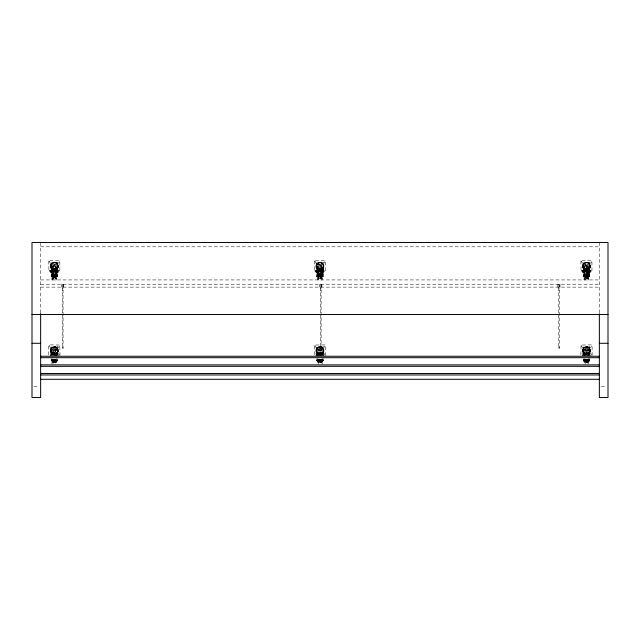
<?xml version="1.0" encoding="UTF-8"?>
<svg xmlns="http://www.w3.org/2000/svg" width="640" height="640" viewBox="0 0 640 640"><rect width="100%" height="100%" fill="white"/><g stroke="black" fill="none" stroke-linecap="round" stroke-linejoin="round"><path stroke-width="0.48" stroke-dasharray="3.2 2.4" d="M52.128 274.96L54.096 274.496M56.624 267.848L54.656 268.32M56.616 276.6L52.136 276.6L52.32 266.072M56.712 278.096L56.248 278.28L56.248 264.528L56.72 264.76L56.624 279.896L51.944 279.904L51.944 276.856L56.624 276.856M52.04 361.256L56.72 361.256M56.72 350.208L52.04 350.208M56.616 352.224L54.656 352.64M56.712 362.424L56.248 362.608L56.248 359.12M59.432 355.136C59.328 352.432 55.544 353.808 58.464 355.392M317.712 274.96L319.68 274.496M322.288 265.928L317.624 265.928M322.208 267.848L320.24 268.32M317.712 359.288L317.896 361.064M317.616 361.256L322.296 361.256M322.296 350.208L317.616 350.208M322.2 352.224L320.24 352.64M325.008 355.136C324.912 352.432 321.12 353.808 324.04 355.392M584.256 274.96L586.224 274.496M588.752 267.848L586.784 268.32M583.28 349.624C582.016 353.72 588.768 355.528 589.72 351.352C590.984 347.264 584.232 345.448 583.28 349.624L583.616 348.824M584.256 359.288L584.44 361.064M584.16 361.256L588.84 361.256M588.84 350.208L588.752 355.728M588.744 352.224L586.784 352.64M591.552 355.136C591.456 352.432 587.664 353.808 590.584 355.392M54.096 269.624C50.608 268.36 50.608 274.448 54.096 273.184M54.656 273.184C58.152 274.448 58.152 268.36 54.656 269.624M54.096 353.952L51.8 354.24L51.664 355.08M319.68 269.624C316.184 268.36 316.184 274.448 319.68 273.184M320.24 273.184C323.728 274.448 323.728 268.36 320.24 269.624M319.68 353.952L317.384 354.24L317.24 355.08M586.224 269.624C582.728 268.36 582.728 274.448 586.224 273.184M586.784 273.184C590.272 274.448 590.272 268.36 586.784 269.624M586.224 353.952L583.928 354.24L583.784 355.08M315.84 271.032L323.888 270.944M582.384 271.032L590.432 270.944M50.296 355.392C53.216 353.808 49.424 352.432 49.328 355.136M315.872 355.392C318.792 353.808 315.008 352.432 314.904 355.136M582.416 355.392C585.336 353.808 581.552 352.432 581.448 355.136M52.32 350.4L52.128 355.728M317.896 266.072L317.72 276.6L322.296 276.928M317.896 350.4L317.712 355.728M584.44 266.072L584.264 276.6L588.84 276.928M588.608 276.736L588.704 266.064L584.168 265.928M584.44 350.4L584.256 355.728M588.608 361.064L588.752 359.288M322.016 276.744L322.016 266.072M588.56 268.032L588.752 274.96M322.016 361.064L322.208 359.288M588.56 352.36L588.56 354.856M52.504 264.624L53 264.576M55.76 278.24L56.248 278.184M318.088 264.624L318.576 264.576M321.832 278.184L320.848 278.384L320.848 264.424L321.336 264.48L321.336 278.328M584.632 264.624L585.616 264.424L585.616 278.384L585.12 278.328L585.12 264.48M587.88 278.24L588.376 278.184M54.656 355.728L54.376 348.712L53 348.808L53 355.728M52.504 348.952L53 348.896M55.76 362.568L56.248 362.512M319.68 348.816L318.576 348.808L318.576 355.728M318.088 348.952L318.576 348.896M321.832 362.512L320.848 362.712L320.848 359.176M586.224 348.816L585.12 348.808L585.12 355.728M584.632 348.952L585.12 348.896M587.88 362.568L588.376 362.512M53.488 264.52L54.656 264.392L54.656 278.416L54.096 278.416L54.096 264.392M55.264 278.288L54.736 278.32M319.072 264.52L319.68 264.488M320.848 278.288L319.072 278.288M585.616 264.52L586.224 264.488M587.392 278.288L586.224 278.416L586.224 264.392L586.784 264.392L586.784 278.416M55.264 362.616L54.736 362.648M320.848 362.616L320.24 362.648M587.392 362.616L586.224 362.744L586.224 359.192M40.64 246.808L599.36 246.808M50.448 270.744L51.008 270.744M57.744 270.84L58.312 270.84M316.024 270.744L316.592 270.744M323.328 270.84L323.888 270.84M582.568 270.744L583.136 270.744M589.872 270.84L590.432 270.84M51.664 270.936L57.096 270.936M58.312 270.944C47.6 269.552 47.6 273.264 58.312 271.864M583.784 270.936L589.216 270.936M50.448 271.056L51.008 271.056M316.024 271.056L316.592 271.056M582.568 271.056L583.136 271.056M51.664 271.872L57.096 271.872M315.84 271.776L323.888 271.864M317.24 271.872L322.672 271.872M582.384 271.776L590.432 271.864M583.784 271.872L589.216 271.872M57.744 271.976L58.312 271.976M323.328 271.976L323.888 271.976M589.872 271.976L590.432 271.976M50.448 272.072L51.008 272.072M316.024 272.072L316.592 272.072M582.568 272.072L583.136 272.072M51.192 274.4L57.56 274.4M316.776 274.4L323.144 274.4M583.32 274.4L589.688 274.4M56.248 274.936L52.32 274.936L52.32 276.12L56.248 276.12M321.832 274.936L317.896 274.936L317.896 276.12L321.832 276.12M588.376 274.936L584.44 274.936L584.44 276.12L588.376 276.12M55.688 275.352L53.064 275.352L53.064 279.8M52.32 275.76L56.248 275.76M317.896 275.76L321.832 275.76M584.44 275.76L588.376 275.76M51.192 275.84L53.064 275.856M55.688 275.84L57.56 275.84M316.776 275.84L318.648 275.856M321.272 275.84L323.144 275.84M583.32 275.84L585.192 275.856M587.816 275.856L589.688 275.84M51.192 276.272L53.064 276.272M55.688 276.272L57.56 276.272M316.776 276.272L318.648 276.272M321.272 276.272L323.144 276.272M583.32 276.272L585.192 276.272M587.816 276.272L589.688 276.272M51.416 276.424L57.336 276.424M317 276.424L322.92 276.424M583.544 276.424L589.464 276.408M51.192 276.536L53.064 276.488M55.688 276.536L57.56 276.488M316.776 276.488L318.648 276.536M321.272 276.488L323.144 276.536M583.32 276.536L585.192 276.488M587.816 276.536L589.688 276.488M53.064 276.648L51.192 276.648L51.192 267.696M55.688 276.648L57.56 276.648L57.56 267.696M318.648 276.648L316.776 276.648L316.776 267.696M585.192 276.648L583.32 276.648L583.32 267.696M53.064 277.056L55.504 277.056M318.648 277.056L321.08 277.056M585.192 277.056L587.624 277.056M40.64 279.928L599.36 279.928M40.64 284.248L599.36 284.248M62.336 285.328L63.056 285.328M320.408 285.328L321.128 285.328M558.584 285.328L559.304 285.328M62.336 286.408L63.056 286.408M320.408 286.408L321.128 286.408M558.584 286.408L559.304 286.408M40.64 287.128L599.36 287.128M62.336 288.568L63.056 288.568M320.408 288.568L321.128 288.568M558.584 288.568L559.304 288.568M62.336 290.16L63.056 290.16M320.408 290.16L321.128 290.16M558.584 290.16L559.304 290.16M62.336 347.12L63.056 347.12M320.408 347.12L321.128 347.12M558.584 347.12L559.304 347.12M62.336 347.84L63.056 347.84M320.408 347.84L321.128 347.84M558.584 347.84L559.304 347.84M50.448 355.072L51.008 355.072M316.024 355.072L316.592 355.072M582.568 355.072L583.136 355.072M57.744 355.16L58.312 355.16M323.328 355.16L323.888 355.16M589.872 355.16L590.432 355.16M56.248 359.264L52.32 359.264L52.32 360.448L56.248 360.448M321.832 359.264L317.896 359.264L317.896 360.448L321.832 360.448M588.376 359.264L584.44 359.264L584.44 360.448L588.376 360.448M55.688 359.68L53.064 359.68L53.064 364.08M51.192 360.168L57.56 360.168M316.776 360.168L323.144 360.168M583.32 360.168L589.688 360.168M51.76 360.248L56.808 360.248M317.336 360.248L322.392 360.248M583.88 360.248L588.936 360.248M51.192 360.6L53.064 360.6M55.688 360.6L57.56 360.6M316.776 360.6L318.648 360.6M321.272 360.6L323.144 360.6M583.32 360.6L585.192 360.6M587.816 360.6L589.688 360.6M51.192 360.808L57.56 360.808M316.776 360.808L323.144 360.808M583.32 360.808L589.688 360.808M53.064 360.976L51.192 360.976L51.192 358.872M55.688 360.976L57.56 360.976L57.56 358.728M318.648 360.976L316.776 360.976L316.776 358.872M585.192 360.976L583.32 360.976L583.32 358.872M56.624 361.184L51.944 361.184L51.944 364.08M51.944 361.272L56.624 361.272M317.528 361.272L322.208 361.272M584.072 361.272L588.752 361.272M33.92 386.488L38.72 386.488M601.28 386.488L606.08 386.488M316.592 270.944L323.328 270.96M586.784 264.488L587.392 264.52M320.24 264.488L320.848 264.52M586.224 278.32L585.616 278.288M54.656 264.488L55.264 264.52M54.096 278.32L53.488 278.288M320.24 348.816L321.336 348.808L321.336 355.728M586.224 362.648L585.616 362.616M54.656 348.816L56.248 348.952M319.68 362.648L319.072 362.616M589.216 355.08L589.08 354.24L586.784 353.952M322.672 355.08L322.536 354.24L320.24 353.952M57.096 355.08L56.952 354.24L54.656 353.952M584.256 267.848L586.224 268.32M586.784 274.496L588.608 274.784M317.712 267.848L319.68 268.32M320.24 274.496L322.208 274.96M52.128 267.848L54.096 268.32M54.656 274.496L56.624 274.96M584.264 352.224L586.224 352.64M317.72 352.224L319.68 352.64M52.136 352.224L54.096 352.64M587.88 355.728L587.88 348.808L586.504 348.712L586.224 355.728M53.488 362.616L54.656 362.744L54.656 359.192M587.88 264.576L588.376 264.624M584.632 278.184L585.12 278.24M321.336 264.576L321.832 264.624M318.088 278.184L318.576 278.24M55.76 264.576L56.248 264.624M52.504 278.184L53.488 278.384L53.488 264.424L53 264.48L53 278.328M587.88 348.896L588.376 348.952M584.632 362.512L585.12 362.568M321.336 348.896L321.832 348.952M318.088 362.512L319.072 362.712L319.072 359.176M52.504 362.512L53.488 362.712L53.488 359.176M584.392 268.032L584.44 274.776M317.848 268.032L317.896 274.776M52.272 268.032L52.32 274.776M588.56 350.4L584.16 350.208M584.392 352.352L584.44 354.856M322.016 350.4L322.208 355.728M317.848 352.352L317.896 354.856M52.272 352.352L52.32 354.856M52.272 361.064L52.128 359.168M52.04 265.928L56.624 266.256M599.36 242.488L599.36 313.048M592.12 355.544L592.12 345.432L591.56 344.872L581.048 345.04L580.888 355.544M590.432 355.272L589.872 354.704L589.872 355.272M589.688 267.696L589.688 276.648L587.816 276.648L587.816 275.352L585.192 275.352L585.192 279.8M589.688 352.024L589.688 355.248L589.464 351.976M589.688 358.728L589.688 360.976L587.816 360.976L587.816 359.68L585.192 359.68L585.192 364.08M589.464 267.648L589.464 276.648M589.464 358.872L589.464 360.976M589.08 269.912L589.08 272.896M589.08 354.24L589.08 355.344M588.936 276.4L588.936 275.928L583.88 275.92L583.88 276.4M588.936 360.256L588.936 360.72M588.84 355.728L588.84 349.088L588.376 348.856L588.376 355.728M588.84 358.496C589.464 362.104 588.112 365.448 588.376 359.12M588.752 364.08L588.752 361.184L584.072 361.184L584.072 364.08M587.88 359.144L587.88 362.656L587.392 362.712L587.392 359.176M587.624 275.76L587.624 279.8M587.624 360.08L587.624 364.08M587.392 348.752L587.392 355.728M586.968 268.128L586.968 274.68M586.968 352.456L586.968 355.32M586.784 348.72L586.784 355.728M586.784 359.192L586.784 362.744M586.032 268.128L586.032 274.68M586.032 352.456L586.032 355.32M585.616 348.752L585.616 355.728M585.616 359.176L585.616 362.712L585.12 362.656L585.12 359.144M584.632 355.728C585.168 346.256 583.44 346.92 584.16 355.728M584.632 359.12C584.888 365.416 583.568 362.152 584.16 358.496M583.928 269.912L583.928 272.896M583.928 354.24L583.928 355.344M583.88 360.256L583.88 360.72M583.544 267.648L583.544 276.648M583.544 351.976L583.544 355.248L583.32 352.024M583.544 358.872L583.544 360.976M583.136 355.384L583.136 354.72L582.568 354.72L582.568 355.384M582.48 270.936L582.48 271.872M560.024 284.248L560.024 287.128M559.304 284.248L559.304 348.56L558.584 348.56L558.584 284.248M557.864 284.248L557.864 287.128M325.576 355.544L325.576 345.432L325.016 344.872L314.504 345.04L314.344 355.544M323.888 355.272L323.888 354.704L323.328 355.272M323.144 267.696L323.144 276.648L321.272 276.648L321.272 275.352L318.648 275.352L318.648 279.8M323.144 352.024L323.144 355.248L322.92 351.976M323.144 358.728L323.144 360.976L321.272 360.976L321.272 359.68L318.648 359.68L318.648 364.08M322.92 267.648L322.92 276.648M322.92 358.872L322.92 360.976M322.536 269.912L322.536 272.896M322.536 354.24L322.536 355.344M322.392 276.4L322.392 275.928L317.336 275.92L317.336 276.4M322.392 360.256L322.392 360.72M322.296 355.728L322.296 349.088L321.832 348.856L321.832 355.728M322.296 358.496C322.936 362.136 321.552 365.416 321.832 359.12M322.208 364.08L322.208 361.184L317.528 361.184L317.528 364.08M322.016 268.032L322.016 274.776M322.016 352.36L322.016 354.856M321.848 284.248L321.848 287.128M321.336 359.144L321.336 362.656M321.08 275.76L321.08 279.8M321.128 284.248L321.128 348.56L320.408 348.56L320.408 284.248M321.08 360.08L321.08 364.08M320.848 348.752L320.848 355.728M320.424 268.128L320.424 274.68M320.424 352.456L320.424 355.32M320.24 278.416L319.96 264.384L319.68 278.416M320.24 355.728L319.96 348.712L319.68 355.728M320.24 359.192L319.96 362.752L319.68 359.192M319.688 284.248L319.688 287.128M319.488 268.128L319.488 274.68M319.488 352.456L319.488 355.32M319.072 348.752L319.072 355.728M318.576 359.144L318.576 362.656M318.088 355.728C318.6 346.208 316.904 346.92 317.616 355.728M318.088 359.12C318.36 365.408 317 362.152 317.616 358.496M317.384 269.912L317.384 272.896M317.384 354.24L317.384 355.344M317.336 360.256L317.336 360.72M317 267.648L317 276.648M317 351.976L317 355.248L316.776 352.024M317 358.872L317 360.976M316.592 355.384L316.592 354.72L316.024 354.72L316.024 355.384M315.936 270.936L315.936 271.872M63.776 284.248L63.776 287.128M63.056 284.248L63.056 348.56L62.336 348.56L62.336 284.248M61.616 284.248L61.616 287.128M59.992 355.544L59.832 345.04L49.32 344.872L48.76 345.432L48.76 355.544M58.312 355.272L58.312 354.704L57.744 355.272M57.56 352.024L57.56 355.248L57.336 351.976M57.336 267.648L57.336 276.648M57.336 358.872L57.336 360.976M56.952 269.912L56.952 272.896M56.952 354.24L56.952 355.344M56.808 276.4L56.808 275.928L51.76 275.92L51.76 276.4M56.808 360.256L56.808 360.72M56.624 355.728L56.72 349.088L56.248 348.856L56.248 355.728M56.72 358.496L56.624 364.08M56.44 268.032L56.44 274.776M56.44 352.36L56.44 354.856M55.76 348.808L55.76 355.728M55.76 359.144L55.76 362.656L55.264 362.712L55.264 359.176M55.504 275.76L55.504 279.8M55.504 360.08L55.504 364.08M55.264 348.752L55.264 355.728M54.848 268.128L54.848 274.68M54.848 352.456L54.848 355.32M54.096 348.72L54.096 355.728M54.096 359.192L54.096 362.744M53.912 268.128L53.912 274.68M53.912 352.456L53.912 355.32M53.488 348.752L53.488 355.728M53 359.144L53 362.656M52.504 355.728L52.504 348.856L52.04 349.088L52.04 355.728M52.504 359.12C52.768 365.392 51.424 362.16 52.04 358.496M51.8 269.912L51.8 272.896M51.8 354.24L51.8 355.344M51.76 360.256L51.76 360.72M51.416 267.648L51.416 276.648M51.416 351.976L51.416 355.248L51.192 352.024M51.416 358.872L51.416 360.976M51.008 355.384L51.008 354.72L50.448 354.72L50.448 355.384M40.64 242.488L40.64 314.488M48.784 260.96L48.928 271.616L59.832 271.616L59.832 260.712L49.32 260.544L48.784 260.96M49.328 261.52C51.304 266.264 52.48 259.704 49.328 261.52M49.328 270.504C50.912 273.528 52.656 266.056 49.328 270.504M50.488 265.12C48.96 270.064 57.12 272.248 58.264 267.208C59.792 262.264 51.64 260.08 50.488 265.12M50.704 265.184C49.264 269.848 56.96 271.912 58.048 267.144C59.488 262.48 51.792 260.416 50.704 265.184M50.944 265.24C49.592 269.608 56.8 271.544 57.816 267.088C59.16 262.712 51.96 260.784 50.944 265.24M51.16 265.304C49.896 269.392 56.648 271.2 57.6 267.024C58.864 262.936 52.112 261.128 51.16 265.304M52.04 264.712L52.04 278.048L52.504 278.28L52.504 264.528L52.04 264.712M57.376 262.456C58.96 265.472 60.704 258.008 57.376 262.456M57.376 269.568C59.36 274.312 60.528 267.752 57.376 269.568M49.328 345.848C51.304 350.592 52.48 344.024 49.328 345.848M50.488 349.448C48.96 354.392 57.12 356.576 58.264 351.528C59.792 346.592 51.64 344.4 50.488 349.448M50.704 349.504C49.264 354.176 56.96 356.24 58.048 351.472C59.488 346.808 51.792 344.744 50.704 349.504M50.944 349.568C49.592 353.936 56.8 355.872 57.816 351.408C59.16 347.04 51.96 345.112 50.944 349.568M51.16 349.624C49.896 353.72 56.648 355.528 57.6 351.352C58.864 347.264 52.112 345.448 51.16 349.624M57.376 346.784C58.96 349.8 60.704 342.336 57.376 346.784M314.36 260.96L314.504 271.616L325.408 271.616L325.408 260.712L314.904 260.544L314.36 260.96M314.904 261.52C316.888 266.264 318.056 259.704 314.904 261.52M314.904 270.504C316.496 273.528 318.24 266.056 314.904 270.504M316.072 265.12C314.544 270.064 322.696 272.248 323.848 267.208C325.376 262.264 317.216 260.08 316.072 265.12M316.288 265.184C314.848 269.848 322.544 271.912 323.632 267.144C325.072 262.48 317.376 260.416 316.288 265.184M316.52 265.24C315.176 269.608 322.376 271.544 323.392 267.088C324.744 262.712 317.536 260.784 316.52 265.24M316.736 265.304C315.472 269.392 322.224 271.2 323.176 267.024C324.44 262.936 317.688 261.128 316.736 265.304M317.624 264.712L317.616 278.048L318.088 278.28L318.088 264.528L317.64 264.664M322.952 262.456C324.544 265.472 326.288 258.008 322.952 262.456M322.952 269.568C324.936 274.312 326.104 267.752 322.952 269.568M322.296 278.048L321.832 278.28L321.832 264.528L322.296 264.76L322.288 278.096M314.904 345.848C316.888 350.592 318.056 344.024 314.904 345.848M316.072 349.448C314.544 354.392 322.696 356.576 323.848 351.528C325.376 346.592 317.216 344.4 316.072 349.448M316.288 349.504C314.848 354.176 322.544 356.24 323.632 351.472C325.072 346.808 317.376 344.744 316.288 349.504M316.52 349.568C315.176 353.936 322.376 355.872 323.392 351.408C324.744 347.04 317.536 345.112 316.52 349.568M316.736 349.624C315.472 353.72 322.224 355.528 323.176 351.352C324.44 347.264 317.688 345.448 316.736 349.624M322.952 346.784C324.544 349.8 326.288 342.336 322.952 346.784M580.904 260.96L581.048 271.616L591.952 271.616L591.952 260.712L581.448 260.544L580.904 260.96M581.448 261.52C583.432 266.264 584.6 259.704 581.448 261.52M581.448 270.504C583.04 273.528 584.784 266.056 581.448 270.504M582.616 265.12C581.088 270.064 589.24 272.248 590.392 267.208C591.92 262.264 583.76 260.08 582.616 265.12M582.832 265.184C581.392 269.848 589.088 271.912 590.176 267.144C591.616 262.48 583.92 260.416 582.832 265.184M583.064 265.24C581.72 269.608 588.92 271.544 589.936 267.088C591.288 262.712 584.08 260.784 583.064 265.24M583.28 265.304C582.016 269.392 588.768 271.2 589.72 267.024C590.984 262.936 584.232 261.128 583.28 265.304M584.168 264.712L584.16 278.048L584.632 278.28L584.632 264.528L584.184 264.664M589.496 262.456C591.088 265.472 592.832 258.008 589.496 262.456M589.496 269.568C591.48 274.312 592.648 267.752 589.496 269.568M588.84 278.048L588.376 278.28L588.376 264.528L588.84 264.76L588.832 278.096M581.448 345.848C583.432 350.592 584.6 344.024 581.448 345.848M582.616 349.448C581.088 354.392 589.24 356.576 590.392 351.528C591.92 346.592 583.76 344.4 582.616 349.448M582.832 349.504C581.392 354.176 589.088 356.24 590.176 351.472C591.616 346.808 583.92 344.744 582.832 349.504M583.064 349.568C581.72 353.936 588.92 355.872 589.936 351.408C591.288 347.04 584.08 345.112 583.064 349.568M589.496 346.784C591.088 349.8 592.832 342.336 589.496 346.784M55.76 278.328L55.264 278.384L55.264 264.424L55.76 264.48L55.76 278.328M319.072 264.424L318.576 264.48L318.576 278.328L319.072 278.384L319.072 264.424M587.88 278.328L587.392 278.384L587.392 264.424L587.88 264.48L587.88 278.328M57.744 271.848L51.008 271.872L57.744 271.848M323.328 271.848L316.592 271.872L323.328 271.848M589.872 271.848L583.136 271.872L589.872 271.848M51.008 270.392L50.448 270.392L50.448 272.416L51.008 272.416L51.008 270.392M58.312 270.376L57.744 270.376L57.744 272.432L58.312 272.432L58.312 270.376M316.592 270.392L316.024 270.392L316.024 272.416L316.592 272.416L316.592 270.392M323.888 270.376L323.328 270.376L323.328 272.432L323.888 272.432L323.888 270.376M583.136 270.392L582.568 270.392L582.568 272.416L583.136 272.416L583.136 270.392M590.432 270.376L589.872 270.376L589.872 272.432L590.432 272.432L590.432 270.376M322.208 276.944L317.528 276.944L317.528 279.896L322.208 279.904L322.208 276.856M588.752 276.856L584.072 276.944L584.072 279.896L588.752 279.904L588.752 276.856M589.872 270.96L583.136 270.936L589.872 270.96M57.744 270.96L51.008 270.944L57.744 270.96M51.864 268.68A3.56 3.56 0 0 0 57.816 267.088A3.56 3.56 0 0 0 53.456 262.728A3.56 3.56 0 0 0 51.864 268.68M52.024 268.52A3.336 3.336 0 0 0 57.6 267.024A3.336 3.336 0 0 0 53.512 262.944A3.336 3.336 0 0 0 52.024 268.52M51.528 269.008A4.024 4.024 0 0 0 58.264 267.208A4.024 4.024 0 0 0 53.336 262.28A4.024 4.024 0 0 0 51.528 269.008M51.688 268.848A3.8 3.8 0 0 0 58.048 267.144A3.8 3.8 0 0 0 53.392 262.496A3.8 3.8 0 0 0 51.688 268.848M51.864 353.008A3.56 3.56 0 0 0 57.816 351.408A3.56 3.56 0 0 0 53.456 347.056A3.56 3.56 0 0 0 51.864 353.008M52.024 352.848A3.336 3.336 0 0 0 57.6 351.352A3.336 3.336 0 0 0 53.512 347.272A3.336 3.336 0 0 0 52.024 352.848M51.528 353.336A4.024 4.024 0 0 0 58.264 351.528A4.024 4.024 0 0 0 53.336 346.6A4.024 4.024 0 0 0 51.528 353.336M51.688 353.176A3.8 3.8 0 0 0 58.048 351.472A3.8 3.8 0 0 0 53.392 346.816A3.8 3.8 0 0 0 51.688 353.176M317.44 268.68A3.56 3.56 0 0 0 323.392 267.088A3.56 3.56 0 0 0 319.04 262.728A3.56 3.56 0 0 0 317.44 268.68M317.6 268.52A3.336 3.336 0 0 0 323.176 267.024A3.336 3.336 0 0 0 319.096 262.944A3.336 3.336 0 0 0 317.6 268.52M317.112 269.008A4.024 4.024 0 0 0 323.848 267.208A4.024 4.024 0 0 0 318.92 262.28A4.024 4.024 0 0 0 317.112 269.008M317.272 268.848A3.8 3.8 0 0 0 323.632 267.144A3.8 3.8 0 0 0 318.976 262.496A3.8 3.8 0 0 0 317.272 268.848M583.984 268.68A3.56 3.56 0 0 0 589.936 267.088A3.56 3.56 0 0 0 585.584 262.728A3.56 3.56 0 0 0 583.984 268.68M584.144 268.52A3.336 3.336 0 0 0 589.72 267.024A3.336 3.336 0 0 0 585.64 262.944A3.336 3.336 0 0 0 584.144 268.52M583.656 269.008A4.024 4.024 0 0 0 590.392 267.208A4.024 4.024 0 0 0 585.464 262.28A4.024 4.024 0 0 0 583.656 269.008M583.816 268.848A3.8 3.8 0 0 0 590.176 267.144A3.8 3.8 0 0 0 585.52 262.496A3.8 3.8 0 0 0 583.816 268.848M583.984 353.008A3.56 3.56 0 0 0 589.936 351.408A3.56 3.56 0 0 0 585.584 347.056A3.56 3.56 0 0 0 583.984 353.008M584.144 352.848A3.336 3.336 0 0 0 589.72 351.352A3.336 3.336 0 0 0 585.64 347.272A3.336 3.336 0 0 0 584.144 352.848M583.656 353.336A4.024 4.024 0 0 0 590.392 351.528A4.024 4.024 0 0 0 585.464 346.6A4.024 4.024 0 0 0 583.656 353.336M583.816 353.176A3.8 3.8 0 0 0 590.176 351.472A3.8 3.8 0 0 0 585.52 346.816A3.8 3.8 0 0 0 583.816 353.176M317.44 353.008A3.56 3.56 0 0 0 323.392 351.408A3.56 3.56 0 0 0 319.04 347.056A3.56 3.56 0 0 0 317.44 353.008M317.6 352.848A3.336 3.336 0 0 0 323.176 351.352A3.336 3.336 0 0 0 319.096 347.272A3.336 3.336 0 0 0 317.6 352.848M317.112 353.336A4.024 4.024 0 0 0 323.848 351.528A4.024 4.024 0 0 0 318.92 346.6A4.024 4.024 0 0 0 317.112 353.336M317.272 353.176A3.8 3.8 0 0 0 323.632 351.472A3.8 3.8 0 0 0 318.976 346.816A3.8 3.8 0 0 0 317.272 353.176"/><path stroke-width="0.96" d="M32 314.488L608 314.488M32 343.288L40.64 343.288M599.36 343.288L608 343.288M40.64 356.248L599.36 356.248M40.64 357.688L599.36 357.688M40.64 364.888L599.36 364.888M40.64 366.328L599.36 366.328M40.64 373.528L599.36 373.528M40.64 374.968L599.36 374.968M40.64 379.288L599.36 379.288M599.36 313.792L599.36 397.512L608 397.512L608 242.488L32 242.488L32 397.512L40.64 397.512L40.64 313.488"/></g></svg>
